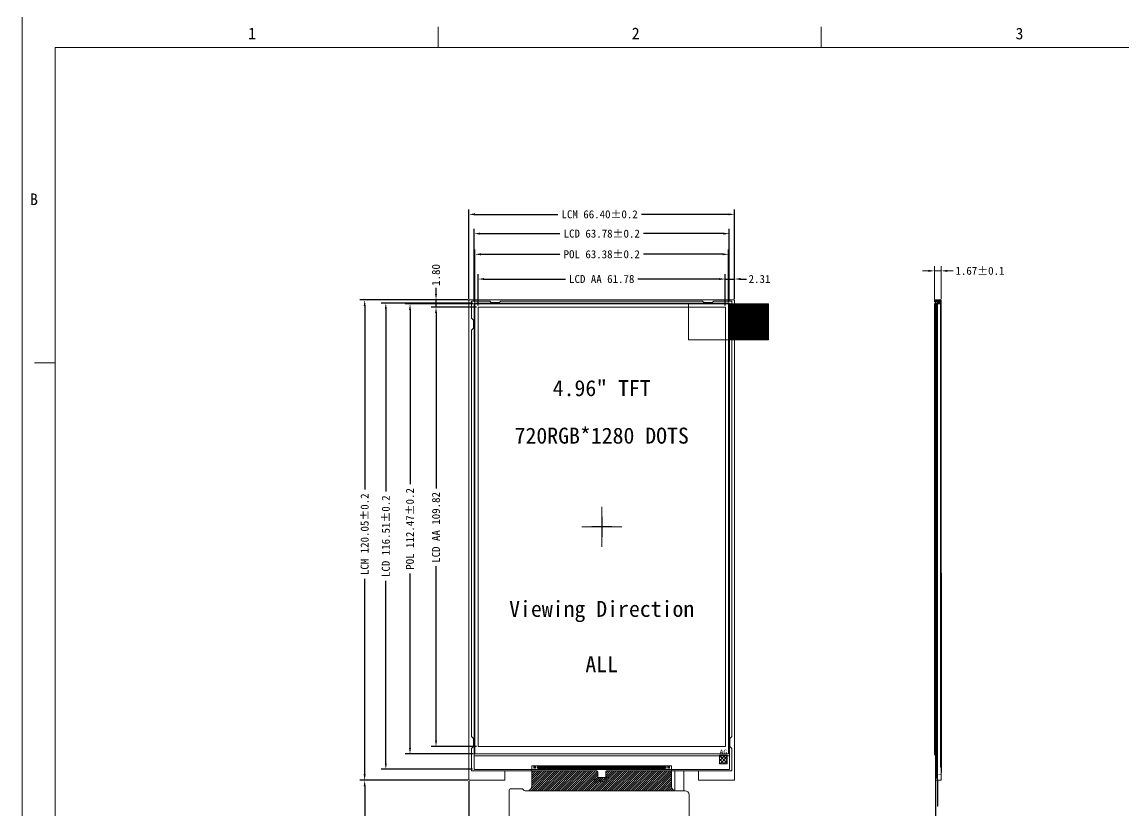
# Model space of a CAD drawing. Header units: millimetres. Extents: x 3771 to 6075, y -4461 to -3651.
# Drawn here: x 4786.2 to 5061.5, y -4118.9 to -3921.7 of the extents above; entities that cross this region are included whole.
import ezdxf
from ezdxf.enums import TextEntityAlignment as Align

# ---------------------------------------------------------------- set-up
doc = ezdxf.new("R2010")
doc.units = ezdxf.units.MM
doc.header["$PDMODE"] = 35
doc.layers.get('0').update_dxf_attribs({"lineweight": 18})
doc.layers.get('Defpoints').update_dxf_attribs({"lineweight": 18})
doc.layers.add('dim', color=84, linetype='Continuous', lineweight=9)
doc.layers.add('LCD', color=1, linetype='Continuous', lineweight=18)
for name, color, linetype in [('FPC', 5, 'Continuous'), ('LENS', 3, 'Continuous'), ('OCA', 2, 'Continuous')]:
    doc.layers.add(name, color=color, linetype=linetype)
doc.styles.get("Standard").update_dxf_attribs({"font": ''})
doc.styles.add('宋体', font='')
doc.styles.get('Standard').set_extended_font_data('宋体')
doc.styles.get('宋体').set_extended_font_data('宋体')
doc.dimstyles.new('wu', dxfattribs={"dimtxt": 2, "dimasz": 1.5, "dimexe": 1.2, "dimexo": 0.4, "dimgap": 0.6, "dimtad": 0, "dimzin": 0, "dimdsep": 46, "dimtxsty": '宋体', "dimcen": 0.1, "dimdle": 3, "dimclrd": 256, "dimclre": 256, "dimclrt": 256, "dimazin": 0, "dimtfac": 1, "dimtmove": 0, "dimatfit": 1, "dimfxl": 1, "dimtolj": 1, "dimtzin": 0, "dimarcsym": 0})

# ---------------------------------------------------------------- blocks, each defined once
blk = doc.blocks.new('*D4')
at = {"layer": 'Defpoints', "color": 0}
for p in [(4961.94, -3985.94), (4900.17, -3992.94), (4961.94, -3992.94)]:
    blk.add_point(p, dxfattribs=at)
at = {"layer": 'dim', "color": 3, "lineweight": -2}
for p, q in [((4900.17, -3992.54), (4900.17, -3984.74)), ((4901.67, -3985.94), (4922.05, -3985.94)), ((4960.44, -3985.94), (4940.06, -3985.94)), ((4961.94, -3992.54), (4961.94, -3984.74))]:
    blk.add_line(p, q, dxfattribs=at)
at = {"layer": 'dim', "color": 3}
for points in [[(4901.67, -3985.69), (4901.67, -3986.19), (4900.17, -3985.94)], [(4960.44, -3986.19), (4960.44, -3985.69), (4961.94, -3985.94)]]:
    blk.add_solid(points, dxfattribs=at)
at = {"layer": 'dim', "color": 7, "lineweight": 0, "insert": (4931.06, -3985.94), "char_height": 2, "attachment_point": 5, "style": '宋体'}
blk.add_mtext('\\A1;LCD AA 61.78', dxfattribs=at)
blk = doc.blocks.new('*D5')
at = {"layer": 'Defpoints', "color": 0}
for p in [(4964.26, -3969.78), (4897.86, -3991.34), (4964.26, -3991.37)]:
    blk.add_point(p, dxfattribs=at)
at = {"layer": 'dim', "color": 3, "lineweight": -2}
for p, q in [((4897.86, -3990.94), (4897.86, -3968.58)), ((4899.36, -3969.78), (4920.12, -3969.78)), ((4962.76, -3969.78), (4940.96, -3969.78)), ((4964.26, -3990.97), (4964.26, -3968.58))]:
    blk.add_line(p, q, dxfattribs=at)
at = {"layer": 'dim', "color": 3}
for points in [[(4899.36, -3969.53), (4899.36, -3970.03), (4897.86, -3969.78)], [(4962.76, -3970.03), (4962.76, -3969.53), (4964.26, -3969.78)]]:
    blk.add_solid(points, dxfattribs=at)
at = {"layer": 'dim', "color": 7, "lineweight": 0, "insert": (4930.54, -3969.78), "char_height": 2, "attachment_point": 5, "style": '宋体'}
blk.add_mtext('\\A1;LCM 66.40%%P0.2', dxfattribs=at)
blk = doc.blocks.new('*D6')
at = {"layer": 'Defpoints', "color": 0}
for p in [(4962.94, -3974.6), (4899.17, -3991.94), (4962.94, -3991.94)]:
    blk.add_point(p, dxfattribs=at)
at = {"layer": 'dim', "color": 3, "lineweight": -2}
for p, q in [((4899.17, -3991.54), (4899.17, -3973.4)), ((4900.67, -3974.6), (4920.63, -3974.6)), ((4961.44, -3974.6), (4941.48, -3974.6)), ((4962.94, -3991.54), (4962.94, -3973.4))]:
    blk.add_line(p, q, dxfattribs=at)
at = {"layer": 'dim', "color": 3}
for points in [[(4900.67, -3974.35), (4900.67, -3974.85), (4899.17, -3974.6)], [(4961.44, -3974.85), (4961.44, -3974.35), (4962.94, -3974.6)]]:
    blk.add_solid(points, dxfattribs=at)
at = {"layer": 'dim', "color": 7, "lineweight": 0, "insert": (4931.06, -3974.6), "char_height": 2, "attachment_point": 5, "style": '宋体'}
blk.add_mtext('\\A1;LCD 63.78%%P0.2', dxfattribs=at)
blk = doc.blocks.new('*D7')
at = {"layer": 'Defpoints', "color": 0}
for p in [(4962.75, -3979.76), (4899.37, -3992.14), (4962.75, -3992.14)]:
    blk.add_point(p, dxfattribs=at)
at = {"layer": 'dim', "color": 3, "lineweight": -2}
for p, q in [((4899.37, -3991.74), (4899.37, -3978.56)), ((4900.87, -3979.76), (4920.62, -3979.76)), ((4961.25, -3979.76), (4941.49, -3979.76)), ((4962.75, -3991.74), (4962.75, -3978.56))]:
    blk.add_line(p, q, dxfattribs=at)
at = {"layer": 'dim', "color": 3}
for points in [[(4900.87, -3979.51), (4900.87, -3980.01), (4899.37, -3979.76)], [(4961.25, -3980.01), (4961.25, -3979.51), (4962.75, -3979.76)]]:
    blk.add_solid(points, dxfattribs=at)
at = {"layer": 'dim', "color": 7, "lineweight": 0, "insert": (4931.06, -3979.76), "char_height": 2, "attachment_point": 5, "style": '宋体'}
blk.add_mtext('\\A1;POL 63.38%%P0.2', dxfattribs=at)
blk = doc.blocks.new('*D8')
at = {"layer": 'Defpoints', "color": 0}
for p in [(4900.17, -3992.94), (4889.66, -4102.77), (4900.17, -4102.77)]:
    blk.add_point(p, dxfattribs=at)
at = {"layer": 'dim', "color": 3, "lineweight": -2}
for p, q in [((4899.77, -3992.94), (4888.46, -3992.94)), ((4889.66, -3994.44), (4889.66, -4038.3)), ((4889.66, -4101.27), (4889.66, -4057.72)), ((4899.77, -4102.77), (4888.46, -4102.77))]:
    blk.add_line(p, q, dxfattribs=at)
at = {"layer": 'dim', "color": 3}
for points in [[(4889.91, -3994.44), (4889.41, -3994.44), (4889.66, -3992.94)], [(4889.41, -4101.27), (4889.91, -4101.27), (4889.66, -4102.77)]]:
    blk.add_solid(points, dxfattribs=at)
at = {"layer": 'dim', "color": 7, "lineweight": 0, "insert": (4889.66, -4048.01), "char_height": 2, "attachment_point": 5, "rotation": 90, "style": '宋体'}
blk.add_mtext('\\A1;LCD AA 109.82', dxfattribs=at)
blk = doc.blocks.new('*D9')
at = {"layer": 'Defpoints', "color": 0}
for p in [(4898.06, -3991.14), (4871.83, -4111.19), (4898.06, -4111.19)]:
    blk.add_point(p, dxfattribs=at)
at = {"layer": 'dim', "color": 3, "lineweight": -2}
for p, q in [((4897.66, -3991.14), (4870.63, -3991.14)), ((4871.83, -3992.64), (4871.83, -4038.57)), ((4871.83, -4109.69), (4871.83, -4060.84)), ((4897.66, -4111.19), (4870.63, -4111.19))]:
    blk.add_line(p, q, dxfattribs=at)
at = {"layer": 'dim', "color": 3}
for points in [[(4872.08, -3992.64), (4871.58, -3992.64), (4871.83, -3991.14)], [(4871.58, -4109.69), (4872.08, -4109.69), (4871.83, -4111.19)]]:
    blk.add_solid(points, dxfattribs=at)
at = {"layer": 'dim', "color": 7, "lineweight": 0, "insert": (4871.83, -4049.71), "char_height": 2, "attachment_point": 5, "rotation": 90, "style": '宋体'}
blk.add_mtext('\\A1;LCM 120.05%%P0.2', dxfattribs=at)
blk = doc.blocks.new('*D10')
at = {"layer": 'Defpoints', "color": 0}
for p in [(4889.66, -3991.14), (4898.06, -3991.14), (4900.17, -3992.94)]:
    blk.add_point(p, dxfattribs=at)
at = {"layer": 'dim', "color": 3, "lineweight": -2}
for p, q in [((4889.66, -3989.64), (4889.66, -3988.14)), ((4897.66, -3991.14), (4888.46, -3991.14)), ((4889.66, -3992.94), (4889.66, -3991.14)), ((4899.77, -3992.94), (4888.46, -3992.94)), ((4889.66, -3994.44), (4889.66, -3995.94))]:
    blk.add_line(p, q, dxfattribs=at)
at = {"layer": 'dim', "color": 3}
for points in [[(4889.41, -3989.64), (4889.91, -3989.64), (4889.66, -3991.14)], [(4889.91, -3994.44), (4889.41, -3994.44), (4889.66, -3992.94)]]:
    blk.add_solid(points, dxfattribs=at)
at = {"layer": 'dim', "color": 7, "lineweight": 0, "insert": (4889.66, -3984.93), "char_height": 2, "attachment_point": 5, "rotation": 90, "style": '宋体'}
blk.add_mtext('\\A1;1.80', dxfattribs=at)
blk = doc.blocks.new('*D11')
at = {"layer": 'Defpoints', "color": 0}
for p in [(4899.17, -3991.94), (4877.12, -4108.45), (4899.17, -4108.45)]:
    blk.add_point(p, dxfattribs=at)
at = {"layer": 'dim', "color": 3, "lineweight": -2}
for p, q in [((4898.77, -3991.94), (4875.92, -3991.94)), ((4877.12, -3993.44), (4877.12, -4039.06)), ((4877.12, -4106.95), (4877.12, -4061.33)), ((4898.77, -4108.45), (4875.92, -4108.45))]:
    blk.add_line(p, q, dxfattribs=at)
at = {"layer": 'dim', "color": 3}
for points in [[(4877.37, -3993.44), (4876.87, -3993.44), (4877.12, -3991.94)], [(4876.87, -4106.95), (4877.37, -4106.95), (4877.12, -4108.45)]]:
    blk.add_solid(points, dxfattribs=at)
at = {"layer": 'dim', "color": 7, "lineweight": 0, "insert": (4877.12, -4050.2), "char_height": 2, "attachment_point": 5, "rotation": 90, "style": '宋体'}
blk.add_mtext('\\A1;LCD 116.51%%P0.2', dxfattribs=at)
blk = doc.blocks.new('*D12')
at = {"layer": 'Defpoints', "color": 0}
for p in [(4899.37, -3992.14), (4883.16, -4104.61), (4899.37, -4104.61)]:
    blk.add_point(p, dxfattribs=at)
at = {"layer": 'dim', "color": 3, "lineweight": -2}
for p, q in [((4898.97, -3992.14), (4881.96, -3992.14)), ((4883.16, -3993.64), (4883.16, -4037.23)), ((4883.16, -4103.11), (4883.16, -4059.52)), ((4898.97, -4104.61), (4881.96, -4104.61))]:
    blk.add_line(p, q, dxfattribs=at)
at = {"layer": 'dim', "color": 3}
for points in [[(4883.41, -3993.64), (4882.91, -3993.64), (4883.16, -3992.14)], [(4882.91, -4103.11), (4883.41, -4103.11), (4883.16, -4104.61)]]:
    blk.add_solid(points, dxfattribs=at)
at = {"layer": 'dim', "color": 7, "lineweight": 0, "insert": (4883.16, -4048.38), "char_height": 2, "attachment_point": 5, "rotation": 90, "style": '宋体'}
blk.add_mtext('\\A1;POL 112.47%%P0.2', dxfattribs=at)
blk = doc.blocks.new('SK')
at = {"color": 7}
for p, q in [((802.06, 311.25), (802.06, 191.6)), ((802.26, 311.45), (868.26, 311.45)), ((868.46, 311.25), (868.46, 191.6)), ((802.77, 306.85), (803.27, 306.35)), ((867.75, 306.85), (867.25, 306.35)), ((802.77, 303.85), (803.27, 304.35)), ((867.75, 303.85), (867.25, 304.35)), ((802.77, 202.32), (803.27, 201.82)), ((867.75, 202.32), (867.25, 201.82)), ((802.77, 199.32), (803.27, 199.82)), ((867.75, 199.32), (867.25, 199.82)), ((834.06, 193.75), (811.06, 193.75)), ((834.26, 193.55), (834.26, 192.1)), ((836.26, 193.55), (836.26, 192.1)), ((836.46, 193.75), (859.46, 193.75)), ((811.06, 191.4), (802.26, 191.4)), ((868.26, 191.4), (859.46, 191.4))]:
    blk.add_line(p, q, dxfattribs=at)
for p, q in [((802.77, 311.15), (807.27, 311.15)), ((802.77, 306.85), (802.77, 311.15)), ((807.27, 311.15), (807.67, 310.75)), ((810.07, 311.15), (809.67, 310.75)), ((810.07, 311.15), (860.45, 311.15)), ((860.45, 311.15), (860.85, 310.75)), ((863.25, 311.15), (862.85, 310.75)), ((863.25, 311.15), (867.75, 311.15)), ((867.75, 306.85), (867.75, 311.15)), ((809.67, 310.75), (807.67, 310.75)), ((860.85, 310.75), (862.85, 310.75)), ((803.27, 304.35), (803.27, 306.35)), ((867.25, 304.35), (867.25, 306.35)), ((802.77, 202.32), (802.77, 303.85)), ((867.75, 202.32), (867.75, 303.85)), ((803.27, 199.82), (803.27, 201.82)), ((867.25, 199.82), (867.25, 201.82)), ((802.77, 193.75), (802.77, 199.32)), ((867.75, 193.75), (867.75, 199.32)), ((802.77, 193.75), (811.06, 193.75)), ((811.06, 193.75), (811.06, 191.4)), ((859.46, 193.75), (867.75, 193.75)), ((859.46, 193.75), (859.46, 191.4)), ((836.26, 192.1), (834.26, 192.1))]:
    blk.add_line(p, q)
for centre, start, end in [((802.26, 311.25), 90, 180), ((868.26, 311.25), 0, 90), ((834.06, 193.55), 0, 90), ((836.46, 193.55), 90, 180), ((802.26, 191.6), 180, 270), ((868.26, 191.6), 270, 0)]:
    blk.add_arc(centre, 0.2, start, end, dxfattribs=at)
blk = doc.blocks.new('*D14')
at = {"layer": 'Defpoints', "color": 0}
for p in [(4871.83, -4111.19), (4898.06, -4111.19), (4926.79, -4161.19)]:
    blk.add_point(p, dxfattribs=at)
at = {"layer": 'dim', "color": 3, "lineweight": -2}
for p, q in [((4897.66, -4111.19), (4870.63, -4111.19)), ((4871.83, -4112.69), (4871.83, -4128.65)), ((4871.83, -4159.69), (4871.83, -4143.73)), ((4926.39, -4161.19), (4870.63, -4161.19))]:
    blk.add_line(p, q, dxfattribs=at)
at = {"layer": 'dim', "color": 3}
for points in [[(4872.08, -4112.69), (4871.58, -4112.69), (4871.83, -4111.19)], [(4871.58, -4159.69), (4872.08, -4159.69), (4871.83, -4161.19)]]:
    blk.add_solid(points, dxfattribs=at)
at = {"layer": 'dim', "color": 7, "lineweight": 0, "insert": (4871.83, -4136.19), "char_height": 2, "attachment_point": 5, "rotation": 90, "style": '宋体'}
blk.add_mtext('\\A1;50.00%%P0.2', dxfattribs=at)
blk = doc.blocks.new('*D15')
at = {"layer": 'Defpoints', "color": 0}
for p in [(4897.86, -4110.99), (4922.64, -4160.99), (4922.64, -4174.99)]:
    blk.add_point(p, dxfattribs=at)
at = {"layer": 'dim', "color": 3, "lineweight": -2}
for p, q in [((4897.86, -4111.39), (4897.86, -4176.19)), ((4922.64, -4161.39), (4922.64, -4176.19)), ((4899.36, -4174.99), (4902.86, -4174.99)), ((4921.14, -4174.99), (4917.96, -4174.99))]:
    blk.add_line(p, q, dxfattribs=at)
at = {"layer": 'dim', "color": 3}
for points in [[(4899.36, -4174.74), (4899.36, -4175.24), (4897.86, -4174.99)], [(4921.14, -4175.24), (4921.14, -4174.74), (4922.64, -4174.99)]]:
    blk.add_solid(points, dxfattribs=at)
at = {"layer": 'dim', "color": 7, "lineweight": 0, "insert": (4910.41, -4174.99), "char_height": 2, "attachment_point": 5, "style": '宋体'}
blk.add_mtext('\\A1;24.78%%P0.2', dxfattribs=at)
blk = doc.blocks.new('zw$3777')
at = {"layer": 'LCD'}
h = blk.add_hatch(dxfattribs=at)
h.set_pattern_fill('ANSI37', color=2, scale=0.2, style=0)
h.set_pattern_definition([(135, (2583.62774, -646.9228), (0.4490128, 0.4490128), []), (45, (2583.62774, -646.9228), (0.4490128, -0.4490128), [])])
h.paths.add_polyline_path([(29.408, -57.262), (31.373, -57.262), (31.373, -59.228), (29.408, -59.228)])
at = {"layer": 'LCD', "color": 4}
for p, q in [((0, -5), (0, 5)), ((-5, 0), (5, 0)), ((31.888, -57.262), (-31.888, -57.262))]:
    blk.add_line(p, q, dxfattribs=at)
for points in [[(-31.888, -60.598), (31.888, -60.598), (31.888, 55.912), (-31.888, 55.912)], [(-30.888, 54.912), (30.888, 54.912), (30.888, -54.912), (-30.888, -54.912)], [(-16.816, -60.023), (-16.966, -60.023), (-16.966, -59.873), (-16.816, -59.873)], [(-16.816, -60.173), (-16.966, -60.173), (-16.966, -60.323), (-16.816, -60.323)], [(-16.666, -60.023), (-16.516, -60.023), (-16.516, -59.873), (-16.666, -59.873)], [(-16.666, -60.173), (-16.516, -60.173), (-16.516, -60.323), (-16.666, -60.323)], [(-15.7875, -60.448), (-15.7125, -60.448), (-15.7125, -59.748), (-15.7875, -59.748)], [(-15.6375, -60.448), (-15.5625, -60.448), (-15.5625, -59.748), (-15.6375, -59.748)], [(-15.4875, -60.448), (-15.4125, -60.448), (-15.4125, -59.748), (-15.4875, -59.748)], [(-15.3375, -60.448), (-15.2625, -60.448), (-15.2625, -59.748), (-15.3375, -59.748)], [(-15.1875, -60.448), (-15.1125, -60.448), (-15.1125, -59.748), (-15.1875, -59.748)], [(-15.0375, -60.448), (-14.9625, -60.448), (-14.9625, -59.748), (-15.0375, -59.748)], [(-14.8875, -60.448), (-14.8125, -60.448), (-14.8125, -59.748), (-14.8875, -59.748)], [(-14.7375, -60.448), (-14.6625, -60.448), (-14.6625, -59.748), (-14.7375, -59.748)], [(-14.5875, -60.448), (-14.5125, -60.448), (-14.5125, -59.748), (-14.5875, -59.748)], [(-14.4375, -60.448), (-14.3625, -60.448), (-14.3625, -59.748), (-14.4375, -59.748)], [(-14.2875, -60.448), (-14.2125, -60.448), (-14.2125, -59.748), (-14.2875, -59.748)], [(-14.1375, -60.448), (-14.0625, -60.448), (-14.0625, -59.748), (-14.1375, -59.748)], [(-13.9875, -60.448), (-13.9125, -60.448), (-13.9125, -59.748), (-13.9875, -59.748)], [(-13.8375, -60.448), (-13.7625, -60.448), (-13.7625, -59.748), (-13.8375, -59.748)], [(-13.6875, -60.448), (-13.6125, -60.448), (-13.6125, -59.748), (-13.6875, -59.748)], [(-13.5375, -60.448), (-13.4625, -60.448), (-13.4625, -59.748), (-13.5375, -59.748)], [(-13.3875, -60.448), (-13.3125, -60.448), (-13.3125, -59.748), (-13.3875, -59.748)], [(-13.2375, -60.448), (-13.1625, -60.448), (-13.1625, -59.748), (-13.2375, -59.748)], [(-13.0875, -60.448), (-13.0125, -60.448), (-13.0125, -59.748), (-13.0875, -59.748)], [(-12.9375, -60.448), (-12.8625, -60.448), (-12.8625, -59.748), (-12.9375, -59.748)], [(-12.7875, -60.448), (-12.7125, -60.448), (-12.7125, -59.748), (-12.7875, -59.748)], [(-12.6375, -60.448), (-12.5625, -60.448), (-12.5625, -59.748), (-12.6375, -59.748)], [(-12.4875, -60.448), (-12.4125, -60.448), (-12.4125, -59.748), (-12.4875, -59.748)], [(-12.3375, -60.448), (-12.2625, -60.448), (-12.2625, -59.748), (-12.3375, -59.748)], [(-12.1875, -60.448), (-12.1125, -60.448), (-12.1125, -59.748), (-12.1875, -59.748)], [(-12.0375, -60.448), (-11.9625, -60.448), (-11.9625, -59.748), (-12.0375, -59.748)], [(-11.8875, -60.448), (-11.8125, -60.448), (-11.8125, -59.748), (-11.8875, -59.748)], [(-11.7375, -60.448), (-11.6625, -60.448), (-11.6625, -59.748), (-11.7375, -59.748)], [(-11.5875, -60.448), (-11.5125, -60.448), (-11.5125, -59.748), (-11.5875, -59.748)], [(-11.4375, -60.448), (-11.3625, -60.448), (-11.3625, -59.748), (-11.4375, -59.748)], [(-11.2875, -60.448), (-11.2125, -60.448), (-11.2125, -59.748), (-11.2875, -59.748)], [(-11.1375, -60.448), (-11.0625, -60.448), (-11.0625, -59.748), (-11.1375, -59.748)], [(-10.9875, -60.448), (-10.9125, -60.448), (-10.9125, -59.748), (-10.9875, -59.748)], [(-10.8375, -60.448), (-10.7625, -60.448), (-10.7625, -59.748), (-10.8375, -59.748)], [(-10.6875, -60.448), (-10.6125, -60.448), (-10.6125, -59.748), (-10.6875, -59.748)], [(-10.5375, -60.448), (-10.4625, -60.448), (-10.4625, -59.748), (-10.5375, -59.748)], [(-10.3875, -60.448), (-10.3125, -60.448), (-10.3125, -59.748), (-10.3875, -59.748)], [(-10.2375, -60.448), (-10.1625, -60.448), (-10.1625, -59.748), (-10.2375, -59.748)], [(-10.0875, -60.448), (-10.0125, -60.448), (-10.0125, -59.748), (-10.0875, -59.748)], [(-9.9375, -60.448), (-9.8625, -60.448), (-9.8625, -59.748), (-9.9375, -59.748)], [(-9.7875, -60.448), (-9.7125, -60.448), (-9.7125, -59.748), (-9.7875, -59.748)], [(-9.6375, -60.448), (-9.5625, -60.448), (-9.5625, -59.748), (-9.6375, -59.748)], [(-9.4875, -60.448), (-9.4125, -60.448), (-9.4125, -59.748), (-9.4875, -59.748)], [(-9.3375, -60.448), (-9.2625, -60.448), (-9.2625, -59.748), (-9.3375, -59.748)], [(-9.1875, -60.448), (-9.1125, -60.448), (-9.1125, -59.748), (-9.1875, -59.748)], [(-9.0375, -60.448), (-8.9625, -60.448), (-8.9625, -59.748), (-9.0375, -59.748)], [(-8.8875, -60.448), (-8.8125, -60.448), (-8.8125, -59.748), (-8.8875, -59.748)], [(-8.7375, -60.448), (-8.6625, -60.448), (-8.6625, -59.748), (-8.7375, -59.748)], [(-8.5875, -60.448), (-8.5125, -60.448), (-8.5125, -59.748), (-8.5875, -59.748)], [(-8.4375, -60.448), (-8.3625, -60.448), (-8.3625, -59.748), (-8.4375, -59.748)], [(-8.2875, -60.448), (-8.2125, -60.448), (-8.2125, -59.748), (-8.2875, -59.748)], [(-8.1375, -60.448), (-8.0625, -60.448), (-8.0625, -59.748), (-8.1375, -59.748)], [(-7.9875, -60.448), (-7.9125, -60.448), (-7.9125, -59.748), (-7.9875, -59.748)], [(-7.8375, -60.448), (-7.7625, -60.448), (-7.7625, -59.748), (-7.8375, -59.748)], [(-7.6875, -60.448), (-7.6125, -60.448), (-7.6125, -59.748), (-7.6875, -59.748)], [(-7.5375, -60.448), (-7.4625, -60.448), (-7.4625, -59.748), (-7.5375, -59.748)], [(-7.3875, -60.448), (-7.3125, -60.448), (-7.3125, -59.748), (-7.3875, -59.748)], [(-7.2375, -60.448), (-7.1625, -60.448), (-7.1625, -59.748), (-7.2375, -59.748)], [(-7.0875, -60.448), (-7.0125, -60.448), (-7.0125, -59.748), (-7.0875, -59.748)], [(-6.9375, -60.448), (-6.8625, -60.448), (-6.8625, -59.748), (-6.9375, -59.748)], [(-6.7875, -60.448), (-6.7125, -60.448), (-6.7125, -59.748), (-6.7875, -59.748)], [(-6.6375, -60.448), (-6.5625, -60.448), (-6.5625, -59.748), (-6.6375, -59.748)], [(-6.4875, -60.448), (-6.4125, -60.448), (-6.4125, -59.748), (-6.4875, -59.748)], [(-6.3375, -60.448), (-6.2625, -60.448), (-6.2625, -59.748), (-6.3375, -59.748)], [(-6.1875, -60.448), (-6.1125, -60.448), (-6.1125, -59.748), (-6.1875, -59.748)], [(-6.0375, -60.448), (-5.9625, -60.448), (-5.9625, -59.748), (-6.0375, -59.748)], [(-5.8875, -60.448), (-5.8125, -60.448), (-5.8125, -59.748), (-5.8875, -59.748)], [(-5.7375, -60.448), (-5.6625, -60.448), (-5.6625, -59.748), (-5.7375, -59.748)], [(-5.5875, -60.448), (-5.5125, -60.448), (-5.5125, -59.748), (-5.5875, -59.748)], [(-5.4375, -60.448), (-5.3625, -60.448), (-5.3625, -59.748), (-5.4375, -59.748)], [(-5.2875, -60.448), (-5.2125, -60.448), (-5.2125, -59.748), (-5.2875, -59.748)], [(-5.1375, -60.448), (-5.0625, -60.448), (-5.0625, -59.748), (-5.1375, -59.748)], [(-4.9875, -60.448), (-4.9125, -60.448), (-4.9125, -59.748), (-4.9875, -59.748)], [(-4.8375, -60.448), (-4.7625, -60.448), (-4.7625, -59.748), (-4.8375, -59.748)], [(-4.6875, -60.448), (-4.6125, -60.448), (-4.6125, -59.748), (-4.6875, -59.748)], [(-4.5375, -60.448), (-4.4625, -60.448), (-4.4625, -59.748), (-4.5375, -59.748)], [(-4.3875, -60.448), (-4.3125, -60.448), (-4.3125, -59.748), (-4.3875, -59.748)], [(-4.2375, -60.448), (-4.1625, -60.448), (-4.1625, -59.748), (-4.2375, -59.748)], [(-4.0875, -60.448), (-4.0125, -60.448), (-4.0125, -59.748), (-4.0875, -59.748)], [(-3.9375, -60.448), (-3.8625, -60.448), (-3.8625, -59.748), (-3.9375, -59.748)], [(-3.7875, -60.448), (-3.7125, -60.448), (-3.7125, -59.748), (-3.7875, -59.748)], [(-3.6375, -60.448), (-3.5625, -60.448), (-3.5625, -59.748), (-3.6375, -59.748)], [(-3.4875, -60.448), (-3.4125, -60.448), (-3.4125, -59.748), (-3.4875, -59.748)], [(-3.3375, -60.448), (-3.2625, -60.448), (-3.2625, -59.748), (-3.3375, -59.748)], [(-3.1875, -60.448), (-3.1125, -60.448), (-3.1125, -59.748), (-3.1875, -59.748)], [(-3.0375, -60.448), (-2.9625, -60.448), (-2.9625, -59.748), (-3.0375, -59.748)], [(-2.8875, -60.448), (-2.8125, -60.448), (-2.8125, -59.748), (-2.8875, -59.748)], [(-2.7375, -60.448), (-2.6625, -60.448), (-2.6625, -59.748), (-2.7375, -59.748)], [(-2.5875, -60.448), (-2.5125, -60.448), (-2.5125, -59.748), (-2.5875, -59.748)], [(-2.4375, -60.448), (-2.3625, -60.448), (-2.3625, -59.748), (-2.4375, -59.748)], [(-2.2875, -60.448), (-2.2125, -60.448), (-2.2125, -59.748), (-2.2875, -59.748)], [(-2.1375, -60.448), (-2.0625, -60.448), (-2.0625, -59.748), (-2.1375, -59.748)], [(-1.9875, -60.448), (-1.9125, -60.448), (-1.9125, -59.748), (-1.9875, -59.748)], [(-1.8375, -60.448), (-1.7625, -60.448), (-1.7625, -59.748), (-1.8375, -59.748)], [(-1.6875, -60.448), (-1.6125, -60.448), (-1.6125, -59.748), (-1.6875, -59.748)], [(-1.5375, -60.448), (-1.4625, -60.448), (-1.4625, -59.748), (-1.5375, -59.748)], [(-1.3875, -60.448), (-1.3125, -60.448), (-1.3125, -59.748), (-1.3875, -59.748)], [(-1.2375, -60.448), (-1.1625, -60.448), (-1.1625, -59.748), (-1.2375, -59.748)], [(-1.0875, -60.448), (-1.0125, -60.448), (-1.0125, -59.748), (-1.0875, -59.748)], [(-0.9375, -60.448), (-0.8625, -60.448), (-0.8625, -59.748), (-0.9375, -59.748)], [(-0.7875, -60.448), (-0.7125, -60.448), (-0.7125, -59.748), (-0.7875, -59.748)], [(-0.6375, -60.448), (-0.5625, -60.448), (-0.5625, -59.748), (-0.6375, -59.748)], [(-0.4875, -60.448), (-0.4125, -60.448), (-0.4125, -59.748), (-0.4875, -59.748)], [(-0.3375, -60.448), (-0.2625, -60.448), (-0.2625, -59.748), (-0.3375, -59.748)], [(-0.1875, -60.448), (-0.1125, -60.448), (-0.1125, -59.748), (-0.1875, -59.748)], [(-0.0375, -60.448), (0.0375, -60.448), (0.0375, -59.748), (-0.0375, -59.748)], [(0.1125, -60.448), (0.1875, -60.448), (0.1875, -59.748), (0.1125, -59.748)], [(0.2625, -60.448), (0.3375, -60.448), (0.3375, -59.748), (0.2625, -59.748)], [(0.4125, -60.448), (0.4875, -60.448), (0.4875, -59.748), (0.4125, -59.748)], [(0.5625, -60.448), (0.6375, -60.448), (0.6375, -59.748), (0.5625, -59.748)], [(0.7125, -60.448), (0.7875, -60.448), (0.7875, -59.748), (0.7125, -59.748)], [(0.8625, -60.448), (0.9375, -60.448), (0.9375, -59.748), (0.8625, -59.748)], [(1.0125, -60.448), (1.0875, -60.448), (1.0875, -59.748), (1.0125, -59.748)], [(1.1625, -60.448), (1.2375, -60.448), (1.2375, -59.748), (1.1625, -59.748)], [(1.3125, -60.448), (1.3875, -60.448), (1.3875, -59.748), (1.3125, -59.748)], [(1.4625, -60.448), (1.5375, -60.448), (1.5375, -59.748), (1.4625, -59.748)], [(1.6125, -60.448), (1.6875, -60.448), (1.6875, -59.748), (1.6125, -59.748)], [(1.7625, -60.448), (1.8375, -60.448), (1.8375, -59.748), (1.7625, -59.748)], [(1.9125, -60.448), (1.9875, -60.448), (1.9875, -59.748), (1.9125, -59.748)], [(2.0625, -60.448), (2.1375, -60.448), (2.1375, -59.748), (2.0625, -59.748)], [(2.2125, -60.448), (2.2875, -60.448), (2.2875, -59.748), (2.2125, -59.748)], [(2.3625, -60.448), (2.4375, -60.448), (2.4375, -59.748), (2.3625, -59.748)], [(2.5125, -60.448), (2.5875, -60.448), (2.5875, -59.748), (2.5125, -59.748)], [(2.6625, -60.448), (2.7375, -60.448), (2.7375, -59.748), (2.6625, -59.748)], [(2.8125, -60.448), (2.8875, -60.448), (2.8875, -59.748), (2.8125, -59.748)], [(2.9625, -60.448), (3.0375, -60.448), (3.0375, -59.748), (2.9625, -59.748)], [(3.1125, -60.448), (3.1875, -60.448), (3.1875, -59.748), (3.1125, -59.748)], [(3.2625, -60.448), (3.3375, -60.448), (3.3375, -59.748), (3.2625, -59.748)], [(3.4125, -60.448), (3.4875, -60.448), (3.4875, -59.748), (3.4125, -59.748)], [(3.5625, -60.448), (3.6375, -60.448), (3.6375, -59.748), (3.5625, -59.748)], [(3.7125, -60.448), (3.7875, -60.448), (3.7875, -59.748), (3.7125, -59.748)], [(3.8625, -60.448), (3.9375, -60.448), (3.9375, -59.748), (3.8625, -59.748)], [(4.0125, -60.448), (4.0875, -60.448), (4.0875, -59.748), (4.0125, -59.748)], [(4.1625, -60.448), (4.2375, -60.448), (4.2375, -59.748), (4.1625, -59.748)], [(4.3125, -60.448), (4.3875, -60.448), (4.3875, -59.748), (4.3125, -59.748)], [(4.4625, -60.448), (4.5375, -60.448), (4.5375, -59.748), (4.4625, -59.748)], [(4.6125, -60.448), (4.6875, -60.448), (4.6875, -59.748), (4.6125, -59.748)], [(4.7625, -60.448), (4.8375, -60.448), (4.8375, -59.748), (4.7625, -59.748)], [(4.9125, -60.448), (4.9875, -60.448), (4.9875, -59.748), (4.9125, -59.748)], [(5.0625, -60.448), (5.1375, -60.448), (5.1375, -59.748), (5.0625, -59.748)], [(5.2125, -60.448), (5.2875, -60.448), (5.2875, -59.748), (5.2125, -59.748)], [(5.3625, -60.448), (5.4375, -60.448), (5.4375, -59.748), (5.3625, -59.748)], [(5.5125, -60.448), (5.5875, -60.448), (5.5875, -59.748), (5.5125, -59.748)], [(5.6625, -60.448), (5.7375, -60.448), (5.7375, -59.748), (5.6625, -59.748)], [(5.8125, -60.448), (5.8875, -60.448), (5.8875, -59.748), (5.8125, -59.748)], [(5.9625, -60.448), (6.0375, -60.448), (6.0375, -59.748), (5.9625, -59.748)], [(6.1125, -60.448), (6.1875, -60.448), (6.1875, -59.748), (6.1125, -59.748)], [(6.2625, -60.448), (6.3375, -60.448), (6.3375, -59.748), (6.2625, -59.748)], [(6.4125, -60.448), (6.4875, -60.448), (6.4875, -59.748), (6.4125, -59.748)], [(6.5625, -60.448), (6.6375, -60.448), (6.6375, -59.748), (6.5625, -59.748)], [(6.7125, -60.448), (6.7875, -60.448), (6.7875, -59.748), (6.7125, -59.748)], [(6.8625, -60.448), (6.9375, -60.448), (6.9375, -59.748), (6.8625, -59.748)], [(7.0125, -60.448), (7.0875, -60.448), (7.0875, -59.748), (7.0125, -59.748)], [(7.1625, -60.448), (7.2375, -60.448), (7.2375, -59.748), (7.1625, -59.748)], [(7.3125, -60.448), (7.3875, -60.448), (7.3875, -59.748), (7.3125, -59.748)], [(7.4625, -60.448), (7.5375, -60.448), (7.5375, -59.748), (7.4625, -59.748)], [(7.6125, -60.448), (7.6875, -60.448), (7.6875, -59.748), (7.6125, -59.748)], [(7.7625, -60.448), (7.8375, -60.448), (7.8375, -59.748), (7.7625, -59.748)], [(7.9125, -60.448), (7.9875, -60.448), (7.9875, -59.748), (7.9125, -59.748)], [(8.0625, -60.448), (8.1375, -60.448), (8.1375, -59.748), (8.0625, -59.748)], [(8.2125, -60.448), (8.2875, -60.448), (8.2875, -59.748), (8.2125, -59.748)], [(8.3625, -60.448), (8.4375, -60.448), (8.4375, -59.748), (8.3625, -59.748)], [(8.5125, -60.448), (8.5875, -60.448), (8.5875, -59.748), (8.5125, -59.748)], [(8.6625, -60.448), (8.7375, -60.448), (8.7375, -59.748), (8.6625, -59.748)], [(8.8125, -60.448), (8.8875, -60.448), (8.8875, -59.748), (8.8125, -59.748)], [(8.9625, -60.448), (9.0375, -60.448), (9.0375, -59.748), (8.9625, -59.748)], [(9.1125, -60.448), (9.1875, -60.448), (9.1875, -59.748), (9.1125, -59.748)], [(9.2625, -60.448), (9.3375, -60.448), (9.3375, -59.748), (9.2625, -59.748)], [(9.4125, -60.448), (9.4875, -60.448), (9.4875, -59.748), (9.4125, -59.748)], [(9.5625, -60.448), (9.6375, -60.448), (9.6375, -59.748), (9.5625, -59.748)], [(9.7125, -60.448), (9.7875, -60.448), (9.7875, -59.748), (9.7125, -59.748)], [(9.8625, -60.448), (9.9375, -60.448), (9.9375, -59.748), (9.8625, -59.748)], [(10.0125, -60.448), (10.0875, -60.448), (10.0875, -59.748), (10.0125, -59.748)], [(10.1625, -60.448), (10.2375, -60.448), (10.2375, -59.748), (10.1625, -59.748)], [(10.3125, -60.448), (10.3875, -60.448), (10.3875, -59.748), (10.3125, -59.748)], [(10.4625, -60.448), (10.5375, -60.448), (10.5375, -59.748), (10.4625, -59.748)], [(10.6125, -60.448), (10.6875, -60.448), (10.6875, -59.748), (10.6125, -59.748)], [(10.7625, -60.448), (10.8375, -60.448), (10.8375, -59.748), (10.7625, -59.748)], [(10.9125, -60.448), (10.9875, -60.448), (10.9875, -59.748), (10.9125, -59.748)], [(11.0625, -60.448), (11.1375, -60.448), (11.1375, -59.748), (11.0625, -59.748)], [(11.2125, -60.448), (11.2875, -60.448), (11.2875, -59.748), (11.2125, -59.748)], [(11.3625, -60.448), (11.4375, -60.448), (11.4375, -59.748), (11.3625, -59.748)], [(11.5125, -60.448), (11.5875, -60.448), (11.5875, -59.748), (11.5125, -59.748)], [(11.6625, -60.448), (11.7375, -60.448), (11.7375, -59.748), (11.6625, -59.748)], [(11.8125, -60.448), (11.8875, -60.448), (11.8875, -59.748), (11.8125, -59.748)], [(11.9625, -60.448), (12.0375, -60.448), (12.0375, -59.748), (11.9625, -59.748)], [(12.1125, -60.448), (12.1875, -60.448), (12.1875, -59.748), (12.1125, -59.748)], [(12.2625, -60.448), (12.3375, -60.448), (12.3375, -59.748), (12.2625, -59.748)], [(12.4125, -60.448), (12.4875, -60.448), (12.4875, -59.748), (12.4125, -59.748)], [(12.5625, -60.448), (12.6375, -60.448), (12.6375, -59.748), (12.5625, -59.748)], [(12.7125, -60.448), (12.7875, -60.448), (12.7875, -59.748), (12.7125, -59.748)], [(12.8625, -60.448), (12.9375, -60.448), (12.9375, -59.748), (12.8625, -59.748)], [(13.0125, -60.448), (13.0875, -60.448), (13.0875, -59.748), (13.0125, -59.748)], [(13.1625, -60.448), (13.2375, -60.448), (13.2375, -59.748), (13.1625, -59.748)], [(13.3125, -60.448), (13.3875, -60.448), (13.3875, -59.748), (13.3125, -59.748)], [(13.4625, -60.448), (13.5375, -60.448), (13.5375, -59.748), (13.4625, -59.748)], [(13.6125, -60.448), (13.6875, -60.448), (13.6875, -59.748), (13.6125, -59.748)], [(13.7625, -60.448), (13.8375, -60.448), (13.8375, -59.748), (13.7625, -59.748)], [(13.9125, -60.448), (13.9875, -60.448), (13.9875, -59.748), (13.9125, -59.748)], [(14.0625, -60.448), (14.1375, -60.448), (14.1375, -59.748), (14.0625, -59.748)], [(14.2125, -60.448), (14.2875, -60.448), (14.2875, -59.748), (14.2125, -59.748)], [(14.3625, -60.448), (14.4375, -60.448), (14.4375, -59.748), (14.3625, -59.748)], [(14.5125, -60.448), (14.5875, -60.448), (14.5875, -59.748), (14.5125, -59.748)], [(14.6625, -60.448), (14.7375, -60.448), (14.7375, -59.748), (14.6625, -59.748)], [(14.8125, -60.448), (14.8875, -60.448), (14.8875, -59.748), (14.8125, -59.748)], [(14.9625, -60.448), (15.0375, -60.448), (15.0375, -59.748), (14.9625, -59.748)], [(15.1125, -60.448), (15.1875, -60.448), (15.1875, -59.748), (15.1125, -59.748)], [(15.2625, -60.448), (15.3375, -60.448), (15.3375, -59.748), (15.2625, -59.748)], [(15.4125, -60.448), (15.4875, -60.448), (15.4875, -59.748), (15.4125, -59.748)], [(15.5625, -60.448), (15.6375, -60.448), (15.6375, -59.748), (15.5625, -59.748)], [(15.7125, -60.448), (15.7875, -60.448), (15.7875, -59.748), (15.7125, -59.748)], [(16.666, -60.023), (16.516, -60.023), (16.516, -59.873), (16.666, -59.873)], [(16.666, -60.173), (16.516, -60.173), (16.516, -60.323), (16.666, -60.323)], [(16.816, -60.023), (16.966, -60.023), (16.966, -59.873), (16.816, -59.873)], [(16.816, -60.173), (16.966, -60.173), (16.966, -60.323), (16.816, -60.323)]]:
    blk.add_lwpolyline(points, close=True, dxfattribs=at)
at = {"layer": 'LCD', "color": 6}
blk.add_lwpolyline([(-31.688, -56.762), (31.688, -56.762), (31.688, 55.712), (-31.688, 55.712)], close=True, dxfattribs=at)
at = {"layer": 'LCD', "color": 2}
blk.add_lwpolyline([(31.373, -57.062), (29.408, -57.062), (29.408, -59.228), (31.373, -59.228)], close=True, dxfattribs=at)
at = {"layer": 'LCD', "color": 4}
for points in [[(-15.7875, -60.099), (-16.1355, -60.099), (-16.1355, -59.999), (-15.7875, -59.999)], [(-15.7875, -60.299), (-16.1355, -60.299), (-16.1355, -60.199), (-15.7875, -60.199)], [(15.7875, -60.099), (16.1355, -60.099), (16.1355, -59.999), (15.7875, -59.999)], [(15.7875, -60.299), (16.1355, -60.299), (16.1355, -60.199), (15.7875, -60.199)]]:
    blk.add_lwpolyline(points, dxfattribs=at)
at = {"layer": 'LCD', "color": 4, "style": '宋体'}
for s, p in [('4.96" TFT', (0, 34.6552)), ('720RGB*1280 DOTS', (0, 22.7859)), ('Viewing Direction', (0, -20.498)), ('ALL', (0, -34.3312))]:
    blk.add_text(s, height=4, dxfattribs=at).set_placement(p, align=Align.MIDDLE_CENTER)
at = {"layer": 'LCD', "color": 2}
blk.add_text('AG', height=1.2, dxfattribs=at).set_placement((29.4514, -56.8719))
at = {"layer": 'LCD', "color": 4}
for s, p in [('1', (-16.4254, -59.6928)), ('211', (16.0988, -59.8023))]:
    blk.add_text(s, height=0.2, dxfattribs=at).set_placement(p)
blk = doc.blocks.new('*D84')
at = {"layer": 'Defpoints', "color": 0}
for p in [(4964.26, -3985.94), (4964.26, -3991.34), (4961.94, -3992.94)]:
    blk.add_point(p, dxfattribs=at)
at = {"layer": 'dim', "color": 3, "lineweight": -2}
for p, q in [((4960.44, -3985.94), (4958.94, -3985.94)), ((4961.94, -3992.54), (4961.94, -3984.74)), ((4961.94, -3985.94), (4964.26, -3985.94)), ((4964.26, -3990.94), (4964.26, -3984.74)), ((4965.76, -3985.94), (4967.26, -3985.94))]:
    blk.add_line(p, q, dxfattribs=at)
at = {"layer": 'dim', "color": 3}
for points in [[(4960.44, -3986.19), (4960.44, -3985.69), (4961.94, -3985.94)], [(4965.76, -3985.69), (4965.76, -3986.19), (4964.26, -3985.94)]]:
    blk.add_solid(points, dxfattribs=at)
at = {"layer": 'dim', "color": 7, "lineweight": 0, "insert": (4970.48, -3985.94), "char_height": 2, "attachment_point": 5, "style": '宋体'}
blk.add_mtext('\\A1;2.31', dxfattribs=at)

msp = doc.modelspace()

# ---------------------------------------------------------------- hatches: boundary and pattern name
h = msp.add_hatch()
h.set_pattern_fill('ANSI31', color=1)
h.set_pattern_definition([(45, (4772.03902, -4331.37021), (-0.088388348, 0.088388348), [])])
h.paths.add_polyline_path([(4972.747, -3992.143), (4962.747, -3992.143), (4962.747, -4001.143), (4972.747, -4001.143)])
h = msp.add_hatch()
h.set_pattern_fill('ANSI31', color=256, scale=3)
h.set_pattern_definition([(45, (3958.47086, -4153.3635), (-0.26516504, 0.26516504), [])])
h.paths.add_polyline_path([(4949.337, -4113.793), (4949.337, -4113.775, -0.3606241), (4948.523, -4112.793), (4948.523, -4108.843), (4932.257, -4108.843, 0.4142136), (4932.057, -4109.043), (4932.057, -4110.493), (4930.057, -4110.493), (4930.057, -4109.043, 0.4142136), (4929.857, -4108.843), (4913.591, -4108.843), (4913.591, -4112.523, -0.3623898), (4912.591, -4113.793)])
h.paths.add_polyline_path([(4928.546, -4112.201), (4933.313, -4112.201), (4933.313, -4110.279), (4928.546, -4110.279)], flags=24)

# ---------------------------------------------------------------- linework, layer by layer
at = {"color": 7, "linetype": 'Continuous'}
msp.add_line((4786.222, -3919.809), (4786.222, -4251.386), dxfattribs=at)
at = {"linetype": 'Continuous'}
for p, q in [((4890.192, -3928.099), (4890.192, -3922.918)), ((4985.873, -3928.099), (4985.873, -3922.918)), ((4794.512, -3928.099), (4794.512, -4243.096)), ((4794.512, -3928.099), (5272.873, -3928.099)), ((4794.512, -4006.848), (4789.331, -4006.848))]:
    msp.add_line(p, q, dxfattribs=at)
at = {"color": 142, "linetype": 'Continuous'}
for p, q in [((5015.672, -3991.143), (5014.452, -3991.143)), ((5015.672, -3991.293), (5014.452, -3991.293)), ((5015.722, -3991.343), (5015.722, -4107.87)), ((5015.872, -3991.343), (5015.872, -4107.87)), ((5014.452, -3995.173), (5014.452, -4093.954)), ((5014.452, -4093.954), (5014.452, -4110.13))]:
    msp.add_line(p, q, dxfattribs=at)
at = {"color": 0}
for p, q in [((5014.452, -3991.143), (5014.452, -3995.173)), ((5014.967, -3991.52), (5014.452, -3991.52)), ((5014.902, -3991.293), (5014.902, -4106.25)), ((5014.967, -3991.293), (5014.967, -4106.25)), ((5015.722, -3992.15), (5014.967, -3992.15)), ((5014.452, -3992.47), (5014.967, -3992.47)), ((5014.452, -3992.55), (5014.967, -3992.55)), ((5014.452, -3995.173), (5014.967, -3995.173)), ((5014.967, -4093.954), (5014.452, -4093.954))]:
    msp.add_line(p, q, dxfattribs=at)
at = {"color": 5}
msp.add_line((5014.902, -3991.293), (5014.902, -4106.25), dxfattribs=at)
at = {"color": 3}
for p, q in [((5014.967, -3991.3), (5014.974, -3991.293)), ((5014.967, -3991.388), (5015.062, -3991.293)), ((5014.967, -3991.477), (5015.151, -3991.293)), ((5014.967, -3991.565), (5015.239, -3991.293)), ((5014.967, -3991.653), (5015.328, -3991.293)), ((5014.967, -3991.742), (5015.416, -3991.293)), ((5014.967, -3991.86), (5015.504, -3991.293)), ((5014.967, -3991.949), (5015.593, -3991.293)), ((5014.967, -3992.037), (5015.68, -3991.293)), ((5014.967, -3992.125), (5015.722, -3991.34)), ((5015.03, -3992.15), (5015.722, -3991.429)), ((5015.119, -3992.15), (5015.722, -3991.517)), ((5015.207, -3992.15), (5015.722, -3991.606)), ((5015.296, -3992.15), (5015.722, -3991.694)), ((5015.384, -3992.15), (5015.722, -3991.782)), ((5015.472, -3992.15), (5015.722, -3991.901)), ((5015.561, -3992.15), (5015.722, -3991.989)), ((5015.649, -3992.15), (5015.722, -3992.077))]:
    msp.add_line(p, q, dxfattribs=at)
at = {"color": 30}
for p, q in [((4913.591, -4112.523), (4913.591, -4107.603)), ((4913.591, -4107.603), (4948.523, -4107.603)), ((4948.523, -4107.603), (4948.523, -4112.793)), ((4908.393, -4113.297), (4911.067, -4113.297)), ((4907.893, -4126.293), (4907.893, -4113.797)), ((4911.29, -4113.349), (4911.675, -4113.74)), ((4911.897, -4113.793), (4912.591, -4113.793)), ((4949.523, -4113.793), (4951.888, -4113.793)), ((4952.888, -4114.793), (4952.888, -4126.293))]:
    msp.add_line(p, q, dxfattribs=at)
at = {"color": 7}
for p, q in [((4929.857, -4108.843), (4906.857, -4108.843)), ((4930.057, -4109.043), (4930.057, -4110.493)), ((4932.057, -4109.043), (4932.057, -4110.493)), ((4932.257, -4108.843), (4955.257, -4108.843)), ((4964.057, -4111.193), (4955.257, -4111.193))]:
    msp.add_line(p, q, dxfattribs=at)
for p, q in [((4932.057, -4110.493), (4930.057, -4110.493)), ((4955.257, -4108.843), (4961.337, -4108.843)), ((4955.257, -4108.843), (4955.257, -4111.193))]:
    msp.add_line(p, q)
at = {"color": 1}
msp.add_lwpolyline([(4952.747, -3992.143), (4972.747, -3992.143), (4972.747, -4001.143), (4952.747, -4001.143)], close=True, dxfattribs=at)
at = {"color": 30, "const_width": 0.1}
msp.add_lwpolyline([(5014.487, -4107.603), (5014.487, -4109.075, 1), (5016.022, -4109.075), (5016.022, -4059.369)], format="xyb", dxfattribs=at)
at = {"color": 30}
for points in [[(5014.422, -4156.693), (5014.722, -4156.693), (5014.722, -4161.193), (5014.422, -4161.193), (5014.422, -4133.353), (5014.422, -4107.603), (5014.552, -4107.603), (5014.552, -4133.353), (5014.552, -4161.193)], [(5014.967, -4106.25), (5014.922, -4106.85), (5014.922, -4111.193), (5014.922, -4117.667), (5015.042, -4117.667), (5015.042, -4111.193)], [(4912.591, -4113.793), (4949.337, -4113.793), (4949.337, -4108.843)], [(4951.537, -4113.793), (4951.537, -4108.843)]]:
    msp.add_lwpolyline(points, dxfattribs=at)
at = {"color": 0}
msp.add_lwpolyline([(5014.922, -4106.85), (5014.922, -4110.63), (5014.452, -4110.63)], dxfattribs=at)
at = {"color": 6}
msp.add_lwpolyline([(5014.827, -4110.63), (5014.827, -4106.85), (5014.857, -4106.85), (5014.902, -4106.25)], dxfattribs=at)
at = {"color": 5}
msp.add_lwpolyline([(5014.857, -4106.85), (5014.857, -4110.63)], dxfattribs=at)
at = {"color": 142, "linetype": 'Continuous'}
msp.add_lwpolyline([(5014.452, -4110.13), (5014.452, -4111.193), (5015.672, -4111.193, 0.4142136), (5015.872, -4110.993), (5015.872, -4107.87), (5015.722, -4107.87)], format="xyb", dxfattribs=at)
for radius in [0.2, 0.05]:
    msp.add_arc((5015.672, -3991.343), radius, 0, 90, dxfattribs=at)
at = {"color": 7}
for centre, start, end in [((4929.857, -4109.043), 0, 90), ((4932.257, -4109.043), 90, 180)]:
    msp.add_arc(centre, 0.2, start, end, dxfattribs=at)
at = {"color": 30}
for centre, radius, start, end in [((4908.393, -4113.797), 0.5, 90, 180), ((4911.067, -4113.797), 0.5, 63.57099, 90), ((4912.329, -4112.558), 1.262, 281.94325, 1.62325), ((4949.523, -4112.793), 1, 180, 270), ((4911.897, -4113.293), 0.5, 243.57099, 270), ((4951.888, -4114.793), 1, 0, 90)]:
    msp.add_arc(centre, radius, start, end, dxfattribs=at)
at = {"layer": 'dim', "lineweight": 0}
for p, q in [((5012.702, -3983.894), (5011.202, -3983.894)), ((5014.202, -3991.743), (5014.202, -3982.694)), ((5014.202, -3983.894), (5015.872, -3983.894)), ((5015.872, -3990.943), (5015.872, -3982.694)), ((5017.372, -3983.894), (5018.872, -3983.894))]:
    msp.add_line(p, q, dxfattribs=at)
for points in [[(5012.702, -3983.644), (5012.702, -3984.144), (5014.202, -3983.894)], [(5017.372, -3983.644), (5017.372, -3984.144), (5015.872, -3983.894)]]:
    msp.add_solid(points, dxfattribs=at)
at = {"layer": 'LCD', "color": 6}
for points in [[(5014.352, -4104.717), (5014.202, -4104.717), (5014.202, -3992.143), (5014.352, -3992.143)], [(5014.752, -3992.143), (5014.902, -3992.143), (5014.902, -4104.717), (5014.752, -4104.717)]]:
    msp.add_lwpolyline(points, dxfattribs=at)
at = {"layer": 'LCD', "color": 4}
msp.add_lwpolyline([(5014.552, -4105.117), (5014.352, -4105.117), (5014.352, -3991.943), (5014.752, -3991.943), (5014.752, -4108.453), (5014.552, -4108.453), (5014.552, -3991.943)], dxfattribs=at)
at = {"layer": 'LENS', "linetype": 'Continuous'}
for p, q in [((4931.057, -4045.355), (4931.057, -4050.355)), ((4933.557, -4047.855), (4928.557, -4047.855))]:
    msp.add_line(p, q, dxfattribs=at)

# ---------------------------------------------------------------- block references
msp.add_blockref('SK', (4095.794, -4302.591))
at = {"layer": 'OCA', "color": 5}
msp.add_blockref('zw$3777', (4931.057, -4047.855), dxfattribs=at)

# ---------------------------------------------------------------- texts
at = {"color": 4, "linetype": 'Continuous', "style": '宋体'}
for s, p in [('1', (4842.689, -3926.026)), ('2', (4938.562, -3926.017)), ('3', (5034.445, -3926.05)), ('B', (4788.226, -3967.457))]:
    msp.add_text(s, height=2.901, rotation=0, dxfattribs=at).set_placement(p)
at = {"layer": 'dim', "lineweight": 0, "insert": (5025.566, -3983.894), "char_height": 2, "attachment_point": 5, "style": '宋体'}
msp.add_mtext('\\A1;1.67%%P0.1', dxfattribs=at)
at = {"layer": 'FPC', "color": 0, "insert": (4928.863, -4110.579), "char_height": 1, "width": 8.38209, "attachment_point": 1}
msp.add_mtext('{\\fSimSun|b0|i0|c134|p2;\\C1;单层区}', dxfattribs=at)

# ---------------------------------------------------------------- dimensions: what is measured, and where the dimension line sits
at = {"layer": 'dim', "color": 3, "lineweight": 0}
for base, p1, p2, text, picture, middle in [((4964.257, -3969.775), (4897.857, -3991.343), (4964.257, -3991.373), 'LCM <>%%P0.2', '*D5', (4930.54, -3969.775)), ((4922.641, -4174.993), (4897.857, -4110.993), (4922.641, -4160.993), '<>%%P0.2', '*D15', (4910.408, -4174.993))]:
    dim = msp.add_linear_dim(base=base, p1=p1, p2=p2, text=text, dimstyle='wu', override={"dimsah": 1, "dimclrd": 3, "dimclre": 3, "dimclrt": 7}, dxfattribs=at)
    dim.commit()
    dim.dimension.update_dxf_attribs({"geometry": picture, "text_midpoint": middle, "dimtype": 160})
for base, p1, p2, text, override, picture, middle in [((4962.945, -3974.603), (4899.169, -3991.943), (4962.945, -3991.943), 'LCD <>%%P0.2', {"dimsah": 1, "dimclrd": 3, "dimclre": 3, "dimclrt": 7}, '*D6', (4931.057, -3974.603)), ((4962.747, -3979.757), (4899.367, -3992.143), (4962.747, -3992.143), 'POL <>%%P0.2', {"dimsah": 1, "dimclrd": 3, "dimclre": 3, "dimclrt": 7}, '*D7', (4931.057, -3979.757)), ((4961.945, -3985.942), (4900.169, -3992.943), (4961.945, -3992.943), 'LCD AA <>', {"dimtxsty": '宋体', "dimsah": 1, "dimclrd": 3, "dimclre": 3, "dimclrt": 7}, '*D4', (4931.057, -3985.942))]:
    dim = msp.add_linear_dim(base=base, p1=p1, p2=p2, text=text, dimstyle='wu', override=override, dxfattribs=at)
    dim.commit()
    dim.dimension.update_dxf_attribs({"geometry": picture, "text_midpoint": middle})
dim = msp.add_linear_dim(base=(4889.656, -3991.143), p1=(4900.169, -3992.943), p2=(4898.057, -3991.143), angle=90, dimstyle='wu', override={"dimsah": 1, "dimclrd": 3, "dimclre": 3, "dimclrt": 7}, dxfattribs=at)
dim.commit()
dim.dimension.update_dxf_attribs({"geometry": '*D10', "text_midpoint": (4889.656, -3984.932)})
dim = msp.add_linear_dim(base=(4964.257, -3985.942), p1=(4961.945, -3992.943), p2=(4964.257, -3991.343), dimstyle='wu', override={"dimsah": 1, "dimclrd": 3, "dimclre": 3, "dimclrt": 7}, dxfattribs=at)
dim.commit()
dim.dimension.update_dxf_attribs({"geometry": '*D84', "text_midpoint": (4970.484, -3985.942)})
for base, p1, p2, text, picture, middle in [((4871.834, -4111.193), (4898.057, -3991.143), (4898.057, -4111.193), 'LCM <>%%P0.2', '*D9', (4871.834, -4049.706)), ((4889.656, -4102.767), (4900.169, -3992.943), (4900.169, -4102.767), 'LCD AA <>', '*D8', (4889.656, -4048.009))]:
    dim = msp.add_linear_dim(base=base, p1=p1, p2=p2, angle=90, text=text, dimstyle='wu', override={"dimsah": 1, "dimclrd": 3, "dimclre": 3, "dimclrt": 7}, dxfattribs=at)
    dim.commit()
    dim.dimension.update_dxf_attribs({"geometry": picture, "text_midpoint": middle, "dimtype": 160})
for base, p1, p2, text, picture, middle in [((4877.116, -4108.453), (4899.169, -3991.943), (4899.169, -4108.453), 'LCD <>%%P0.2', '*D11', (4877.116, -4050.198)), ((4883.164, -4104.613), (4899.367, -3992.143), (4899.367, -4104.613), 'POL <>%%P0.2', '*D12', (4883.164, -4048.378)), ((4871.834, -4111.193), (4926.791, -4161.193), (4898.057, -4111.193), '<>%%P0.2', '*D14', (4871.834, -4136.193))]:
    dim = msp.add_linear_dim(base=base, p1=p1, p2=p2, angle=90, text=text, dimstyle='wu', override={"dimsah": 1, "dimclrd": 3, "dimclre": 3, "dimclrt": 7}, dxfattribs=at)
    dim.commit()
    dim.dimension.update_dxf_attribs({"geometry": picture, "text_midpoint": middle})

doc.saveas('drawing.dxf')
